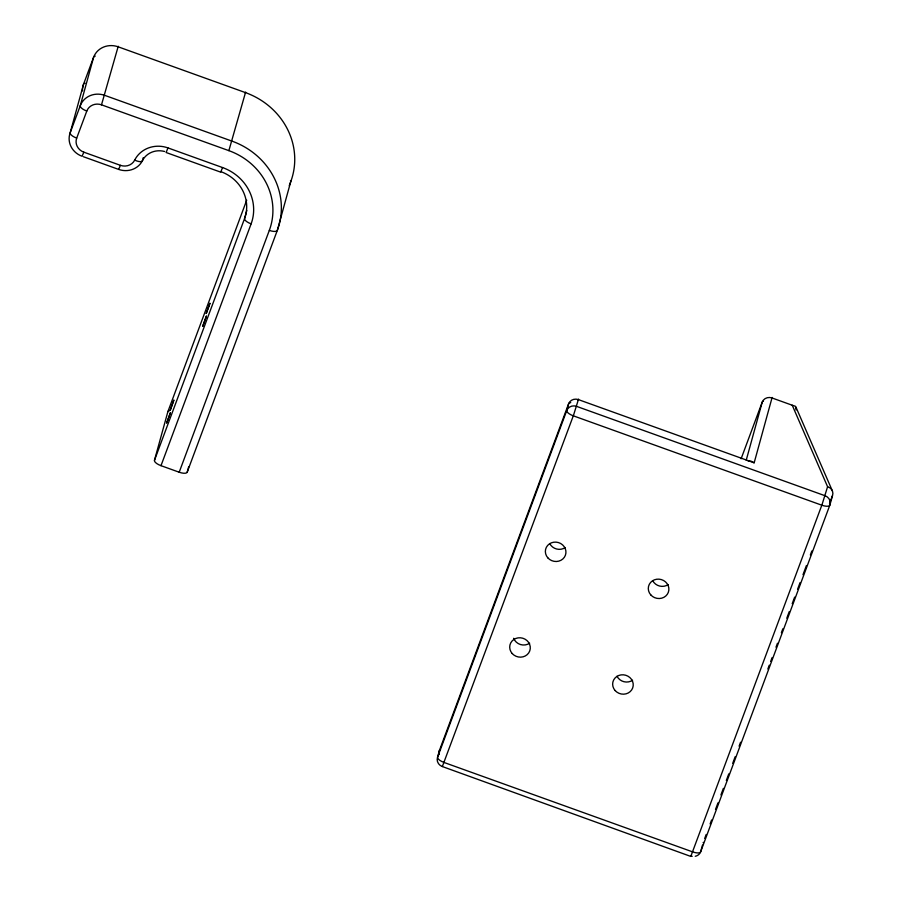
<?xml version="1.0" encoding="UTF-8"?>
<svg xmlns="http://www.w3.org/2000/svg" width="902" height="902" viewBox="0 0 902 902"><rect width="100%" height="100%" fill="white"/><g stroke="black" fill="none" stroke-linecap="round" stroke-linejoin="round"><path stroke-width="1.35" d="M796.083 409.97L795.496 406.306L792.215 405.19L827.585 486.719L822.015 504.703L690.797 856.426L442.341 766.553A7.735 7.216 15.4 0 1 437.583 757.173L439.432 750.43L568.632 403.758A7.735 2.785 20.4 0 1 570.729 402.642M164.626 151.491A19.348 18.04 15.4 0 0 142.426 160.691A19.348 18.04 15.4 0 1 118.647 169.407L120.428 165.337A11.613 10.824 15.4 0 0 134.691 160.116A27.083 25.256 15.4 0 1 167.975 147.917L222.569 167.558A46.43 43.296 15.4 0 1 251.117 223.854L160.996 465.669L179.194 472.22A7.735 2.785 20.4 0 0 187.21 472.141L277.342 230.314L290.715 181.753A7.735 2.785 20.4 0 0 290.478 180.58M167.975 147.917L166.103 152.506L220.697 172.147L222.569 167.558M442.341 766.553L573.537 415.202L578.532 399.101L578.081 400.026M143.26 157.658L142.426 160.691A7.735 2.751 26.6 0 1 134.691 160.116M160.996 465.669A7.735 2.785 20.4 0 1 154.456 460.358L167.84 411.797L246.697 200.199M246.81 210.437L244.577 218.532L154.456 460.358M187.21 472.141L188.698 466.74M746.225 460.212L762.224 402.112A7.735 2.785 20.4 0 1 763.385 401.164M827.574 486.742A7.791 7.148 -6.7 0 1 832.49 495.694L829.851 505.131L700.651 851.804A7.735 2.785 20.4 0 1 692.635 851.883L444.111 762.494A7.735 2.785 20.4 0 1 437.583 757.173L566.772 410.511L568.632 403.758A7.735 7.216 15.4 0 1 578.43 399.62L754.162 462.827L772.123 397.444L771.762 398.143M702.511 845.05L700.651 851.804A7.735 7.216 15.4 0 1 695.25 856.28M120.428 165.337L83.841 152.179A11.613 10.824 15.4 0 1 76.704 138.107L86.795 111.047A11.613 10.824 15.4 0 1 101.498 104.824L118.23 46.284L117.779 47.208M179.194 472.22L269.315 230.393A65.778 61.325 15.4 0 0 228.871 150.645L245.615 92.105L245.164 93.03M289.249 185.699L290.715 181.753A73.524 68.541 15.4 0 0 245.513 92.624L118.128 46.803A19.348 18.04 15.4 0 0 93.639 57.164L83.548 84.224L70.176 132.786A19.348 18.04 15.4 0 0 82.071 156.249L83.841 152.179M741.106 458.791L762.224 402.112A7.735 7.216 15.4 0 1 772.022 397.962L792.148 405.201M704.721 838.409L706.198 834.463M710.122 823.943L711.588 819.997M715.511 809.455L717.969 802.87M720.923 794.955L723.37 788.371M726.324 780.456L728.782 773.871M732.706 763.329L735.164 756.733M739.099 746.191L740.565 742.233M767.85 669.025L769.271 665.214M770.691 661.414L772.112 657.603M775.979 647.219L777.456 643.261M781.38 632.719L782.857 628.762M786.792 618.22L789.239 611.624M792.193 603.72L794.651 597.124M797.593 589.22L800.051 582.624M802.994 574.721L806.433 565.498M810.368 554.955L811.834 550.998M829.513 503.575L832.456 495.694M748.22 461.17L751.118 461.193L754.095 462.771M101.498 104.824L228.871 150.645M83.379 156.711L118.647 169.407M832.354 490.857L795.925 407.05M167.84 411.797A7.735 2.785 20.4 0 1 169.429 410.748M269.315 230.393A7.735 2.785 20.4 0 0 277.342 230.314A73.524 68.541 15.4 0 0 232.141 141.186L104.756 95.364A19.348 18.04 15.4 0 0 80.255 105.737L70.176 132.786A7.735 2.785 20.4 0 0 76.704 138.107M220.798 171.628A38.696 36.08 15.4 0 1 244.577 218.532A7.735 2.785 20.4 0 0 251.117 223.854M86.795 111.047A7.735 2.785 20.4 0 1 80.255 105.737L93.639 57.164A7.735 2.785 20.4 0 1 95.229 56.116M82.51 90.91A19.348 18.04 15.4 0 1 83.548 84.224A7.735 2.785 20.4 0 1 85.149 83.176M668.235 584.564A10.35 9.651 15.4 0 1 652.665 580.606M632.584 680.232A10.35 9.651 15.4 0 1 617.013 676.263M529.654 643.205A10.35 9.651 15.4 0 1 513.666 638.3M565.306 547.537A10.35 9.651 15.4 0 1 549.735 543.579M703.289 842.367A7.791 7.148 -6.7 0 1 703.143 842.705M692.217 856.314A7.735 7.216 15.4 0 1 690.853 855.942M439.24 754.557A7.735 7.216 15.4 0 1 439.432 750.43A7.735 2.785 20.4 0 1 440.48 749.517M166.712 422.925L170.365 412.823L166.712 422.925M170.241 410.106L173.894 400.003L170.309 410.106M202.725 326.276L206.389 316.185L202.725 326.276M206.254 313.456L209.918 303.365L206.254 313.456M825.093 495.75L576.57 406.362A7.735 7.216 15.4 0 0 566.772 410.511A7.735 2.785 20.4 0 0 573.311 415.822L821.823 505.21A7.735 2.785 20.4 0 0 829.851 505.131A7.735 7.216 15.4 0 0 825.093 495.75M650.804 594.914A10.35 9.651 15.4 0 0 668.326 592.332A10.35 9.651 15.4 0 0 656.645 579.242A10.35 9.651 15.4 0 0 650.804 594.914M615.153 690.571A10.35 9.651 15.4 0 0 632.674 687.989A10.35 9.651 15.4 0 0 620.993 674.899A10.35 9.651 15.4 0 0 615.153 690.571M512.212 653.544A10.35 9.651 15.4 0 0 529.733 650.962A10.35 9.651 15.4 0 0 518.052 637.872A10.35 9.651 15.4 0 0 512.212 653.544M547.864 557.887A10.35 9.651 15.4 0 0 565.385 555.305A10.35 9.651 15.4 0 0 553.704 542.215A10.35 9.651 15.4 0 0 547.864 557.887"/></g></svg>
